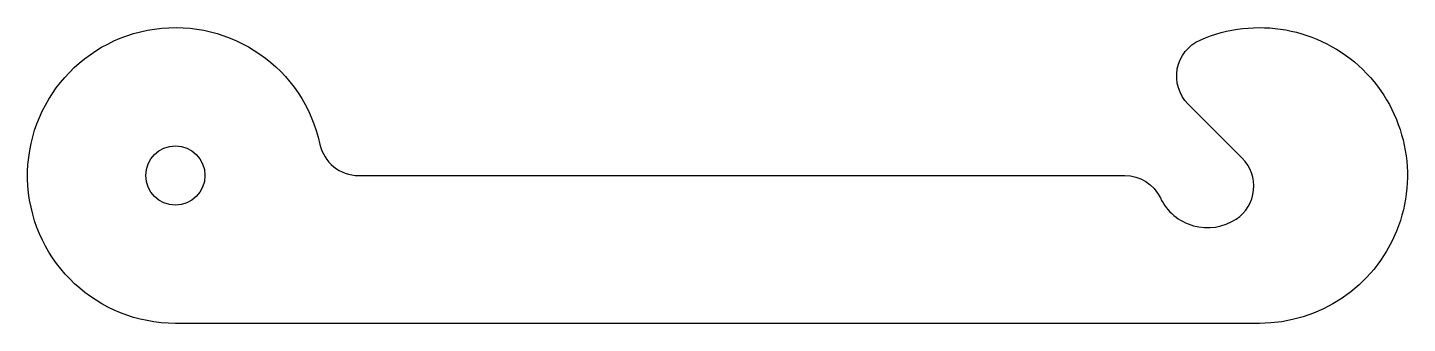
# Model space of a CAD drawing. Header units: millimetres. Extents: x -30.6 to 39.4, y 70 to 85.
import ezdxf

# ---------------------------------------------------------------- set-up
doc = ezdxf.new("R2010")
doc.units = ezdxf.units.MM
doc.layers.get('0').update_dxf_attribs({"linetype": 'CONTINUOUS'})

msp = doc.modelspace()

# ---------------------------------------------------------------- linework, layer by layer
msp.add_lwpolyline([(28.24, 81.123, -0.52793), (28.851, 84.369, -1.231337), (31.862, 70), (-23.138, 70, -2.092942), (-15.806, 79.079, 0.353366), (-13.85, 77.5), (25.024, 77.5, -0.289102), (26.829, 76.361, 0.455379), (30.675, 75.292, 0.474646), (30.987, 78.376)], format="xyb", close=True)
msp.add_circle((-23.138, 77.5), 1.5)

doc.saveas('drawing.dxf')
